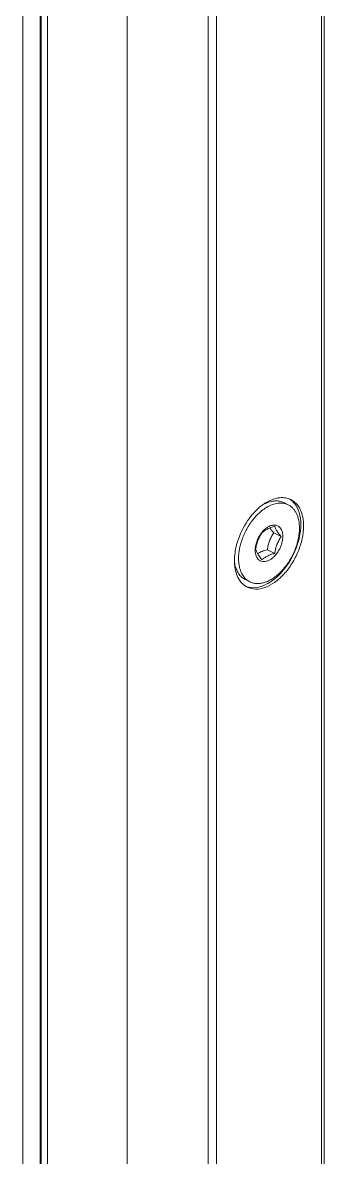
# Model space of a CAD drawing. Header units: millimetres. Extents: x 0 to 2382, y 0 to 1684.
# Drawn here: x 1476.6 to 1515.2, y 990.3 to 1135.3 of the extents above; entities that cross this region are included whole.
import ezdxf

# ---------------------------------------------------------------- set-up
doc = ezdxf.new("R2010")
doc.units = ezdxf.units.MM
doc.layers.get('0').update_dxf_attribs({"lineweight": 13})

msp = doc.modelspace()

# ---------------------------------------------------------------- linework, layer by layer
for p, q in [((1490, 705.45), (1490, 1251.04)), ((1514.85, 1250.34), (1514.85, 731.15)), ((1515.2, 1250.87), (1515.2, 731.68)), ((1478.89, 1244.15), (1478.89, 704.31)), ((1478.99, 703.09), (1478.99, 1244.18)), ((1479.83, 1244.44), (1479.83, 702.89)), ((1476.64, 703.65), (1476.64, 1244.05)), ((1500.35, 735.95), (1500.35, 1231.75)), ((1501.41, 736.13), (1501.41, 1231.93)), ((1510.59, 1073.71), (1510.03, 1074)), ((1508.74, 1070.12), (1509.69, 1069.65)), ((1507.92, 1067.98), (1508.87, 1067.51)), ((1505.67, 1063.87), (1505.11, 1064.16))]:
    msp.add_line(p, q)
for centre, radius, start, end in [((1513.09, 1066.44), 9.31, 141.4003, 143.432), ((1512.79, 1066.68), 8.92, 137.7462, 141.4151), ((1512.12, 1067.03), 7.71, 136.2923, 140.4174), ((1511.82, 1067.31), 7.29, 135.9749, 136.2475), ((1510.04, 1067.91), 3.63, 140.2604, 141.3367), ((1505.29, 1071.18), 6.91, 356.3123, 359.9655), ((1509.1, 1067.91), 2.74, 177.7374, 179.9812), ((1510.48, 1066.58), 6.77, 177.6222, 179.9853), ((1510.01, 1066.58), 6.3, 179.9811, 183.2545), ((1510.93, 1066.56), 7.22, 175.7299, 177.6278), ((1510.02, 1066.85), 5.78, 179.9997, 180.3946)]:
    msp.add_arc(centre, radius, start, end)
for points, knots in [([(1509.51, 1074.62), (1509.36, 1074.61), (1508.68, 1074.49), (1508.05, 1074.19), (1507.61, 1073.91)], [0, 0, 0, 0, 0.230699, 1, 1, 1, 1]), ([(1510.93, 1074.38), (1510.72, 1074.49), (1510.25, 1074.64), (1509.76, 1074.65), (1509.51, 1074.62)], [0, 0, 0, 0, 0.487221, 1, 1, 1, 1]), ([(1510.69, 1074.5), (1510.75, 1074.46), (1511, 1074.31), (1511.21, 1074.11), (1511.35, 1073.94)], [0, 0, 0, 0, 0.246282, 1, 1, 1, 1]), ([(1506.79, 1073.28), (1506.73, 1073.23), (1506.53, 1073.04), (1506.33, 1072.84), (1506.19, 1072.68)], [0, 0, 0, 0, 0.245721, 1, 1, 1, 1]), ([(1506.58, 1072.38), (1506.77, 1072.58), (1507.16, 1072.94), (1507.6, 1073.25), (1507.82, 1073.38)], [0, 0, 0, 0, 0.515894, 1, 1, 1, 1]), ([(1507.61, 1073.91), (1507.54, 1073.86), (1507.25, 1073.67), (1506.98, 1073.45), (1506.79, 1073.28)], [0, 0, 0, 0, 0.242803, 1, 1, 1, 1]), ([(1510.03, 1074), (1509.94, 1074.04), (1509.77, 1074.11), (1509.49, 1074.18), (1509.2, 1074.22), (1508.78, 1074.22), (1508.24, 1074.13), (1507.83, 1073.97), (1507.62, 1073.86)], [0, 0, 0, 0, 0.113392, 0.228095, 0.345339, 0.466211, 0.721828, 1, 1, 1, 1]), ([(1507.82, 1073.38), (1508.05, 1073.52), (1508.53, 1073.76), (1509.15, 1073.92), (1509.63, 1073.95), (1509.97, 1073.92), (1510.29, 1073.84), (1510.5, 1073.76), (1510.59, 1073.71)], [0, 0, 0, 0, 0.283368, 0.540584, 0.660817, 0.776558, 0.88911, 1, 1, 1, 1]), ([(1510.59, 1073.71), (1510.7, 1073.66), (1510.92, 1073.52), (1511.2, 1073.27), (1511.45, 1072.95), (1511.66, 1072.59), (1511.82, 1072.18), (1511.98, 1071.56), (1512.02, 1071.07), (1512.02, 1070.74)], [0, 0, 0, 0, 0.107708, 0.217562, 0.331488, 0.451034, 0.577277, 0.710835, 1, 1, 1, 1]), ([(1512.55, 1071), (1512.55, 1071.38), (1512.49, 1072.11), (1512.18, 1073.1), (1511.66, 1073.89), (1511.18, 1074.26), (1510.93, 1074.38)], [0, 0, 0, 0, 0.289574, 0.549671, 0.78286, 1, 1, 1, 1]), ([(1511.35, 1073.94), (1511.64, 1073.59), (1512.09, 1072.69), (1512.2, 1071.71), (1512.2, 1071.18)], [0, 0, 0, 0, 0.460828, 1, 1, 1, 1]), ([(1505.62, 1071.99), (1505.02, 1071.18), (1504.39, 1069.98), (1504.01, 1068.71), (1503.93, 1068.39)], [0, 0, 0, 0, 0.752934, 1, 1, 1, 1]), ([(1504.24, 1066.85), (1504.24, 1067.28), (1504.34, 1068.18), (1504.73, 1069.51), (1505.34, 1070.79), (1505.88, 1071.58), (1506.18, 1071.94)], [0, 0, 0, 0, 0.235219, 0.487047, 0.745611, 1, 1, 1, 1]), ([(1505.34, 1063.2), (1505.66, 1063.04), (1506.44, 1062.86), (1507.68, 1063.11), (1508.92, 1063.79), (1510.09, 1064.85), (1511.11, 1066.19), (1511.91, 1067.74), (1512.42, 1069.36), (1512.55, 1070.47), (1512.55, 1071)], [0, 0, 0, 0, 0.090499, 0.191269, 0.307353, 0.438213, 0.579546, 0.724928, 0.867306, 1, 1, 1, 1]), ([(1512.02, 1070.74), (1512.02, 1070.51), (1511.99, 1070.04), (1511.88, 1069.32), (1511.69, 1068.6), (1511.34, 1067.64), (1510.87, 1066.73), (1510.29, 1065.89), (1509.81, 1065.32), (1509.31, 1064.82), (1508.77, 1064.4), (1508.23, 1064.06), (1507.68, 1063.82), (1507.14, 1063.67), (1506.62, 1063.63), (1506.12, 1063.69), (1505.81, 1063.8), (1505.67, 1063.87)], [0, 0, 0, 0, 0.064756, 0.132625, 0.202911, 0.274835, 0.419955, 0.491499, 0.561172, 0.628211, 0.691982, 0.752026, 0.80812, 0.860338, 0.90911, 0.955266, 1, 1, 1, 1]), ([(1507.21, 1070.18), (1507.08, 1070.02), (1506.86, 1069.69), (1506.6, 1069.15), (1506.43, 1068.58), (1506.37, 1068.2), (1506.37, 1068.02)], [0, 0, 0, 0, 0.253745, 0.511129, 0.762731, 1, 1, 1, 1]), ([(1507.24, 1070.16), (1507.13, 1070), (1506.93, 1069.67), (1506.69, 1069.15), (1506.52, 1068.59), (1506.45, 1068.21), (1506.42, 1068.02)], [0, 0, 0, 0, 0.244691, 0.494024, 0.746612, 1, 1, 1, 1]), ([(1508.87, 1070.97), (1508.7, 1070.93), (1508.38, 1070.83), (1507.94, 1070.64), (1507.55, 1070.42), (1507.34, 1070.24), (1507.24, 1070.16)], [0, 0, 0, 0, 0.282128, 0.545391, 0.783916, 1, 1, 1, 1]), ([(1509.9, 1069.68), (1509.9, 1069.85), (1509.87, 1070.12), (1509.77, 1070.43), (1509.67, 1070.64), (1509.54, 1070.81), (1509.39, 1070.95), (1509.21, 1071.05), (1509.02, 1071.12), (1508.81, 1071.14), (1508.59, 1071.12), (1508.36, 1071.06), (1508.04, 1070.93), (1507.65, 1070.66), (1507.38, 1070.39), (1507.25, 1070.23)], [0, 0, 0, 0, 0.137226, 0.199628, 0.258051, 0.313111, 0.36577, 0.417313, 0.469181, 0.522765, 0.579221, 0.639363, 0.703639, 0.844529, 1, 1, 1, 1]), ([(1512.18, 1070.74), (1512.14, 1070.01), (1511.82, 1068.52), (1510.86, 1066.47), (1509.51, 1064.73), (1508.37, 1063.85), (1507.78, 1063.56)], [0, 0, 0, 0, 0.25105, 0.515764, 0.771966, 1, 1, 1, 1]), ([(1508.25, 1070.77), (1508.32, 1070.66), (1508.48, 1070.44), (1508.65, 1070.23), (1508.74, 1070.12)], [0, 0, 0, 0, 0.477159, 1, 1, 1, 1]), ([(1509.69, 1069.65), (1509.59, 1069.77), (1509.4, 1070.01), (1509.16, 1070.35), (1508.98, 1070.67), (1508.9, 1070.88), (1508.87, 1070.97)], [0, 0, 0, 0, 0.303897, 0.576139, 0.80705, 1, 1, 1, 1]), ([(1506.36, 1067.91), (1506.36, 1067.77), (1506.38, 1067.51), (1506.48, 1067.15), (1506.64, 1066.85), (1506.87, 1066.63), (1507.15, 1066.48), (1507.46, 1066.44), (1507.8, 1066.49), (1508.15, 1066.62), (1508.49, 1066.84), (1508.82, 1067.13), (1509.13, 1067.48), (1509.39, 1067.88), (1509.61, 1068.32), (1509.77, 1068.77), (1509.87, 1069.23), (1509.9, 1069.53), (1509.9, 1069.68)], [0, 0, 0, 0, 0.063432, 0.121097, 0.173353, 0.221646, 0.268442, 0.316664, 0.368797, 0.426311, 0.489599, 0.558188, 0.630979, 0.706458, 0.782875, 0.858401, 0.931288, 1, 1, 1, 1]), ([(1508.74, 1070.12), (1508.63, 1069.97), (1508.43, 1069.64), (1508.19, 1069.12), (1508.02, 1068.56), (1507.95, 1068.18), (1507.92, 1067.98)], [0, 0, 0, 0, 0.244691, 0.494024, 0.746612, 1, 1, 1, 1]), ([(1508.87, 1067.51), (1508.9, 1067.7), (1508.97, 1068.09), (1509.14, 1068.64), (1509.38, 1069.17), (1509.58, 1069.49), (1509.69, 1069.65)], [0, 0, 0, 0, 0.253388, 0.505976, 0.755309, 1, 1, 1, 1]), ([(1503.93, 1068.39), (1503.91, 1068.28), (1503.82, 1067.86), (1503.76, 1067.42), (1503.73, 1067.1)], [0, 0, 0, 0, 0.25615, 1, 1, 1, 1]), ([(1506.42, 1068.02), (1506.45, 1067.92), (1506.53, 1067.71), (1506.71, 1067.39), (1506.95, 1067.05), (1507.14, 1066.81), (1507.24, 1066.69)], [0, 0, 0, 0, 0.19295, 0.423862, 0.696103, 1, 1, 1, 1]), ([(1507.92, 1067.98), (1507.8, 1067.95), (1507.57, 1067.88), (1507.25, 1067.76), (1506.94, 1067.63), (1506.76, 1067.52), (1506.67, 1067.47)], [0, 0, 0, 0, 0.26949, 0.528241, 0.772467, 1, 1, 1, 1]), ([(1507.24, 1066.69), (1507.34, 1066.78), (1507.55, 1066.96), (1507.94, 1067.18), (1508.38, 1067.36), (1508.7, 1067.46), (1508.87, 1067.51)], [0, 0, 0, 0, 0.216084, 0.454609, 0.717871, 1, 1, 1, 1]), ([(1503.72, 1066.22), (1503.74, 1065.99), (1503.83, 1065.15), (1504.15, 1064.32), (1504.54, 1063.85)], [0, 0, 0, 0, 0.277994, 1, 1, 1, 1]), ([(1503.75, 1066.24), (1503.79, 1066), (1503.91, 1065.56), (1504.16, 1065.05), (1504.41, 1064.7), (1504.62, 1064.48), (1504.85, 1064.3), (1505.02, 1064.2), (1505.11, 1064.16)], [0, 0, 0, 0, 0.279214, 0.535142, 0.65588, 0.772822, 0.8871, 1, 1, 1, 1]), ([(1505.17, 1064.23), (1505.02, 1064.37), (1504.75, 1064.71), (1504.46, 1065.32), (1504.28, 1066.03), (1504.24, 1066.54), (1504.24, 1066.81)], [0, 0, 0, 0, 0.219997, 0.457821, 0.717529, 1, 1, 1, 1]), ([(1504.54, 1063.85), (1504.59, 1063.78), (1504.82, 1063.52), (1505.11, 1063.32), (1505.34, 1063.2)], [0, 0, 0, 0, 0.256668, 1, 1, 1, 1]), ([(1505.67, 1063.87), (1505.58, 1063.92), (1505.4, 1064.03), (1505.24, 1064.16), (1505.17, 1064.23)], [0, 0, 0, 0, 0.496629, 1, 1, 1, 1]), ([(1507.78, 1063.56), (1507.36, 1063.35), (1506.52, 1063.06), (1505.61, 1063.13), (1505.23, 1063.27)], [0, 0, 0, 0, 0.534576, 1, 1, 1, 1])]:
    msp.add_open_spline(points, degree=3, knots=knots)

doc.saveas('drawing.dxf')
